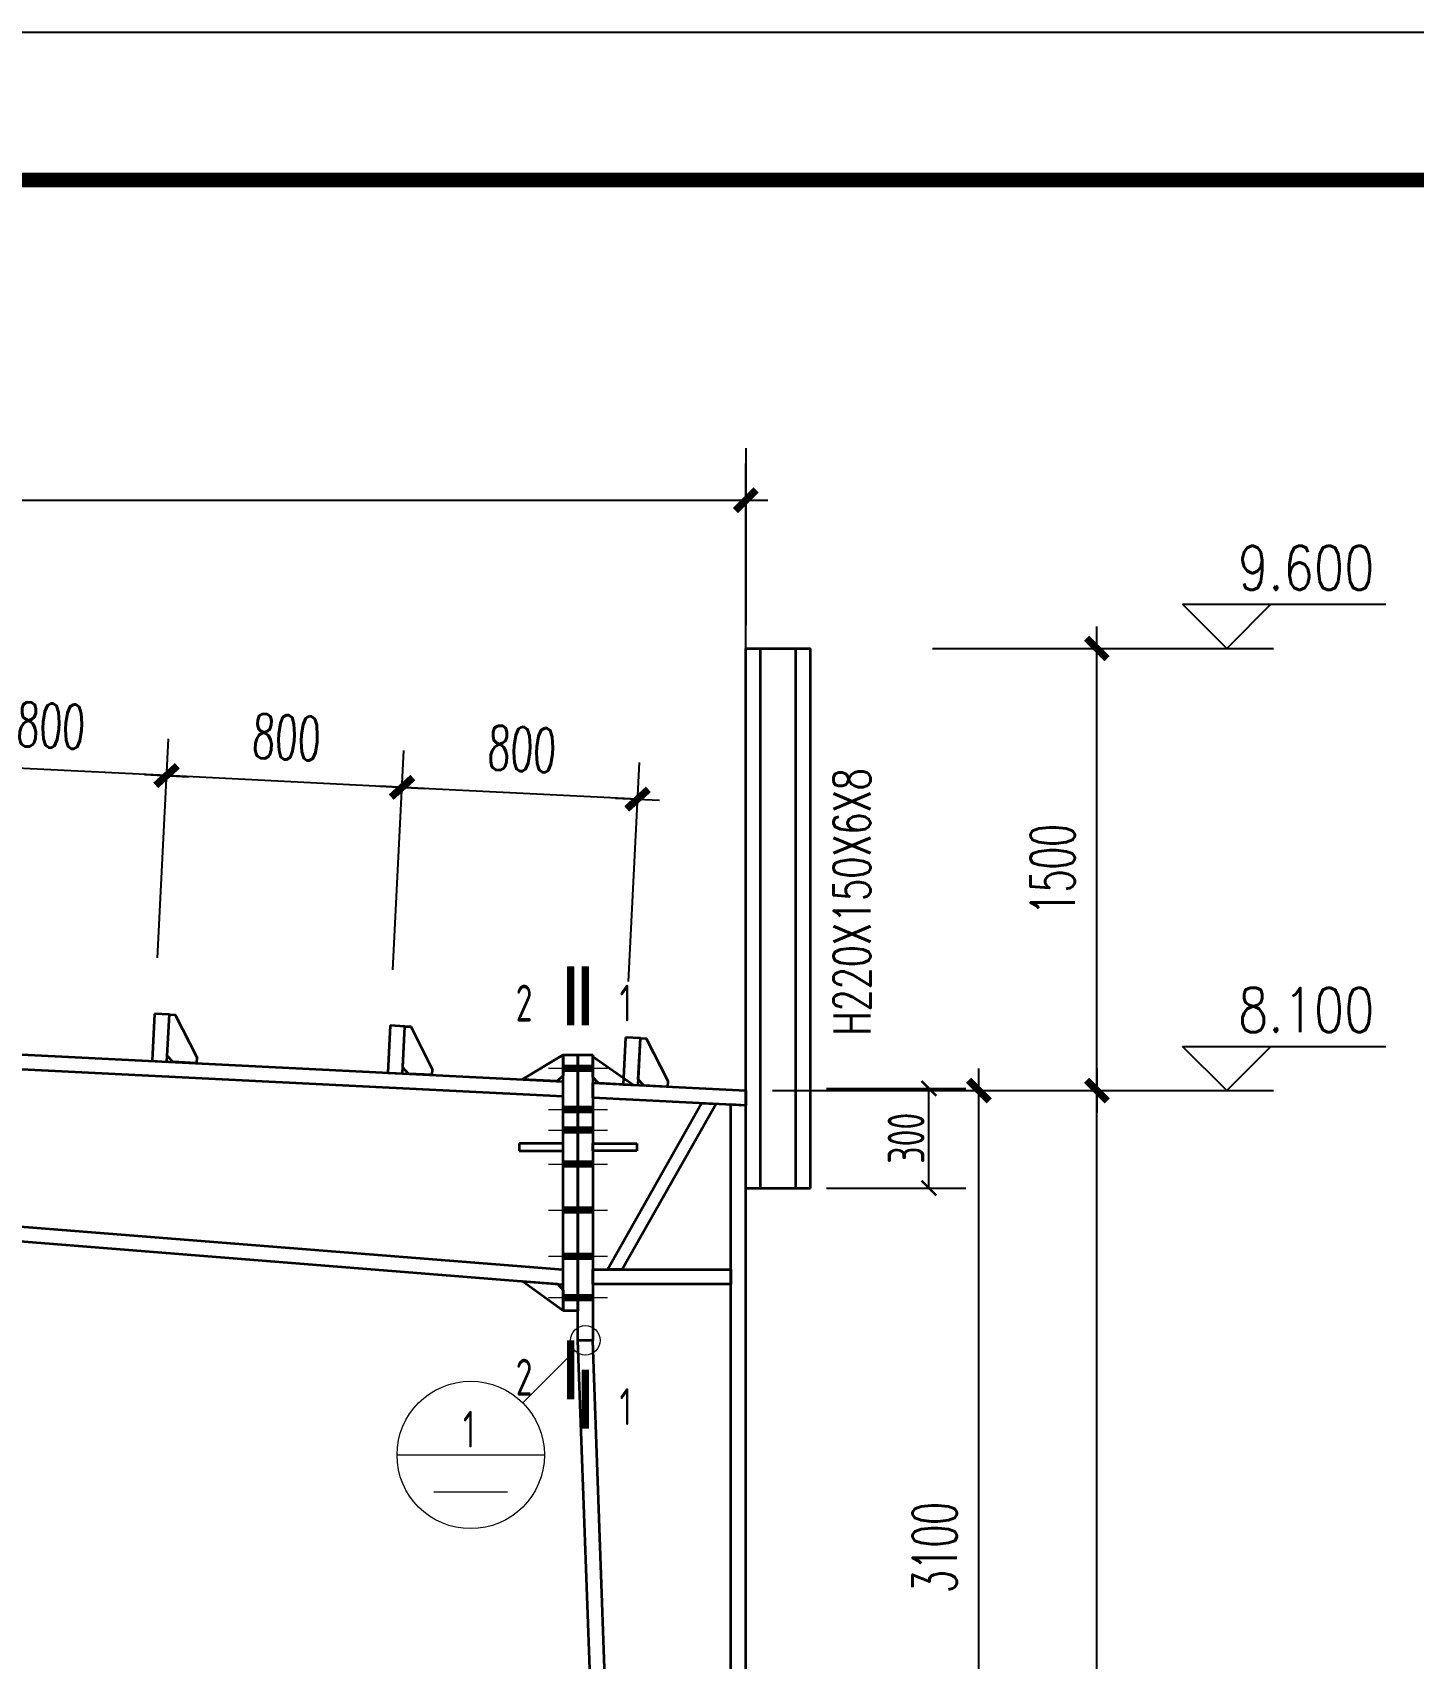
# Model space of a CAD drawing. Extents: x -307088 to 5640332, y -3541089 to -2181377.
# Drawn here: x 5535144 to 5544514, y -3185122 to -3174089 of the extents above; entities that cross this region are included whole.
import ezdxf
from ezdxf.enums import TextEntityAlignment as Align

# ---------------------------------------------------------------- set-up
doc = ezdxf.new("R2010")
doc.units = 0
doc.header["$LTSCALE"] = 100
doc.header["$MEASUREMENT"] = 0
doc.linetypes.add('2', pattern=[1850, 1200, -300, 50, -300])
doc.layers.get('0').update_dxf_attribs({"linetype": 'CONTINUOUS'})
doc.layers.get('DEFPOINTS').update_dxf_attribs({"linetype": 'CONTINUOUS'})
for name, color, linetype in [('10', 7, 'CONTINUOUS'), ('114', 2, 'CONTINUOUS'), ('12', 2, 'CONTINUOUS'), ('14', 2, 'CONTINUOUS'), ('PUB_DIM', 3, 'CONTINUOUS'), ('PUB_TITLE', 4, 'CONTINUOUS'), ('墙线__粗线', 7, 'CONTINUOUS'), ('尺寸标注', 253, 'CONTINUOUS'), ('索引符号标注', 253, 'CONTINUOUS'), ('轴线__点划线', 253, '2')]:
    doc.layers.add(name, color=color, linetype=linetype)
doc.styles.add('DIM_FONT', font='SIMPLEX.shx', dxfattribs={"width": 0.6, "bigfont": 'hztxt.shx'})
doc.styles.add('FromPkpm', font='Pkpmeng', dxfattribs={"width": 0.7, "bigfont": 'hztxt'})
doc.dimstyles.new('DIMN', dxfattribs={"dimtxt": 300, "dimasz": 1, "dimexe": 250, "dimexo": 300, "dimgap": 150, "dimtad": 1, "dimdec": 0, "dimzin": 0, "dimdsep": 46, "dimtxsty": 'DIM_FONT', "dimblk": '_DIMX', "dimcen": 0, "dimdle": 100, "dimclrt": 7, "dimadec": 0, "dimazin": 0, "dimtfac": 1, "dimtdec": 0, "dimtix": 1, "dimtmove": 2, "dimatfit": 3, "dimldrblk": '_DIMX', "dimfxl": 1, "dimtolj": 1, "dimtzin": 0, "dimarcsym": 0})
doc.dimstyles.new('Pkpm_1.00', dxfattribs={"dimtxt": 250, "dimasz": 100, "dimexe": 250, "dimexo": 0.0625, "dimgap": 30, "dimtad": 1, "dimdec": 0, "dimrnd": 5, "dimzin": 0, "dimdsep": 46, "dimtxsty": 'FromPkpm', "dimblk1": 'ARCHTICK', "dimblk2": 'ARCHTICK', "dimsah": 1, "dimcen": 0.09, "dimadec": 0, "dimazin": 0, "dimtfac": 1, "dimtdec": 0, "dimtix": 1, "dimtmove": 2, "dimatfit": 1, "dimfxl": 1, "dimtolj": 1, "dimtzin": 0, "dimarcsym": 0})

# ---------------------------------------------------------------- blocks, each defined once
blk = doc.blocks.new('_ARCHTICK')
at = {"color": 0, "linetype": 'ByBlock', "const_width": 0.15}
blk.add_lwpolyline([(-0.5, -0.5), (0.5, 0.5)], dxfattribs=at)
blk = doc.blocks.new('*D224')
at = {"layer": 'DEFPOINTS', "color": 0, "linetype": 'Continuous', "transparency": 16777216}
for p in [(5538931.226961981, -3181253.496062724), (5541226.190922272, -3181253.496062724), (5538931.226961981, -3181929.589812724)]:
    blk.add_point(p, dxfattribs=at)
at = {"layer": '尺寸标注', "color": 0, "linetype": 'Continuous', "lineweight": -2, "transparency": 16777216}
for p, q in [((5540531.226961981, -3181253.496062724), (5541476.190922272, -3181253.496062724)), ((5541226.190922272, -3181929.589812724), (5541226.190922272, -3181253.496062724)), ((5540531.226961981, -3181929.589812724), (5541476.190922272, -3181929.589812724))]:
    blk.add_line(p, q, dxfattribs=at)
at = {"layer": '尺寸标注', "color": 0, "linetype": 'Continuous', "lineweight": -2, "transparency": 16777216, "xscale": 100, "yscale": 100, "zscale": 100}
for p, rotation in [((5541226.190922272, -3181253.496062724), 90), ((5541226.190922272, -3181929.589812724), 270)]:
    blk.add_blockref('_ARCHTICK', p, dxfattribs=dict(at, rotation=rotation))
at = {"layer": '尺寸标注', "color": 0, "linetype": 'Continuous', "lineweight": 18, "transparency": 16777216, "insert": (5541071.190922273, -3181591.542937723), "char_height": 250, "attachment_point": 5, "rotation": 90, "style": 'FromPkpm'}
blk.add_mtext('\\A1;300', dxfattribs=at)
blk = doc.blocks.new('_DIMX')
blk.add_line((-150, 0), (150, 0))
at = {"const_width": 50}
blk.add_lwpolyline([(-70, -70), (70, 70)], dxfattribs=at)
blk = doc.blocks.new('*D211')
at = {"layer": 'DEFPOINTS', "color": 0, "transparency": 16777216}
for p in [(5537651.029755032, -3179210.86748295), (5537574.18461967, -3180747.649978761), (5539172.188050137, -3180827.556400299)]:
    blk.add_point(p, dxfattribs=at)
at = {"layer": 'PUB_DIM', "color": 0, "lineweight": -2, "transparency": 16777216}
for p, q in [((5537589.167073708, -3180448.024335547), (5537663.515133397, -3178961.179446939)), ((5539187.170504175, -3180527.930757086), (5539261.518563864, -3179041.085868477)), ((5539248.034433355, -3179290.723962975), (5537652.028507176, -3179210.917424464))]:
    blk.add_line(p, q, dxfattribs=at)
for p, rotation in [((5537651.029755032, -3179210.86748295), 177.137371240951), ((5539249.033185499, -3179290.773904488), 357.137371240951)]:
    blk.add_blockref('_DIMX', p, dxfattribs=dict(at, rotation=rotation))
at = {"layer": 'PUB_DIM', "color": 7, "transparency": 16777216, "insert": (5538465.013924303, -3178951.195050506), "char_height": 300, "attachment_point": 5, "rotation": 357.137371240951, "style": 'DIM_FONT'}
blk.add_mtext('\\A1;800', dxfattribs=at)
blk = doc.blocks.new('*D212')
at = {"layer": 'DEFPOINTS', "color": 0, "transparency": 16777216}
for p in [(5536053.026324576, -3179130.961061414), (5535976.181189214, -3180667.743557223), (5537574.184619671, -3180747.649978762)]:
    blk.add_point(p, dxfattribs=at)
at = {"layer": 'PUB_DIM', "color": 0, "lineweight": -2, "transparency": 16777216}
for p, q in [((5535991.163643252, -3180368.11791401), (5536065.511702942, -3178881.273025403)), ((5537589.167073709, -3180448.024335548), (5537663.515133399, -3178961.179446941)), ((5537650.031002888, -3179210.817541439), (5536054.02507672, -3179131.011002928))]:
    blk.add_line(p, q, dxfattribs=at)
for p, rotation in [((5536053.026324576, -3179130.961061414), 177.1373712409494), ((5537651.029755033, -3179210.867482952), 357.1373712409493)]:
    blk.add_blockref('_DIMX', p, dxfattribs=dict(at, rotation=rotation))
at = {"layer": 'PUB_DIM', "color": 7, "transparency": 16777216, "insert": (5536867.010493842, -3178871.28862897), "char_height": 300, "attachment_point": 5, "rotation": 357.13737124094934, "style": 'DIM_FONT'}
blk.add_mtext('\\A1;800', dxfattribs=at)
blk = doc.blocks.new('*D213')
at = {"layer": 'DEFPOINTS', "color": 0, "transparency": 16777216}
for p in [(5534455.022894111, -3179051.054639873), (5534378.17775875, -3180587.837135684), (5535976.181189213, -3180667.743557222)]:
    blk.add_point(p, dxfattribs=at)
at = {"layer": 'PUB_DIM', "color": 0, "lineweight": -2, "transparency": 16777216}
for p, q in [((5534393.160212788, -3180288.21149247), (5534467.508272477, -3178801.366603862)), ((5535991.163643251, -3180368.117914009), (5536065.511702941, -3178881.2730254)), ((5536052.027572431, -3179130.911119898), (5534456.021646256, -3179051.104581386))]:
    blk.add_line(p, q, dxfattribs=at)
for p, rotation in [((5534455.022894111, -3179051.054639873), 177.1373712409444), ((5536053.026324575, -3179130.961061412), 357.1373712409443)]:
    blk.add_blockref('_DIMX', p, dxfattribs=dict(at, rotation=rotation))
at = {"layer": 'PUB_DIM', "color": 7, "transparency": 16777216, "insert": (5535269.007063382, -3178791.382207428), "char_height": 300, "attachment_point": 5, "rotation": 357.13737124094433, "style": 'DIM_FONT'}
blk.add_mtext('\\A1;800', dxfattribs=at)

msp = doc.modelspace()

# ---------------------------------------------------------------- linework, layer by layer
at = {"color": 3, "lineweight": 35, "ltscale": 100}
for p, q in [((5539982.909420539, -3181929.589812724), (5539982.909420539, -3178268.496062724)), ((5539982.909420539, -3178268.496062724), (5540082.909420539, -3178268.496062724)), ((5539982.909420539, -3178268.496062724), (5540422.909420539, -3178268.496062724)), ((5540082.909420539, -3181929.589812724), (5540082.909420539, -3178268.496062724)), ((5540322.909420539, -3181929.589812724), (5540322.909420539, -3178268.496062724)), ((5540322.909420539, -3178268.496062724), (5540422.909420539, -3178268.496062724)), ((5540422.909420539, -3181929.589812724), (5540422.909420539, -3178268.496062724)), ((5526082.784420539, -3180573.488250224), (5538744.643795539, -3181206.582000224)), ((5526077.792233039, -3180673.371062724), (5538744.643795539, -3181306.707000224)), ((5539882.839108039, -3197768.496062724), (5539882.839108039, -3181363.621062724)), ((5539982.909420539, -3181368.621062724), (5539882.839108039, -3181363.621062724)), ((5539982.909420539, -3197768.496062724), (5539982.909420539, -3181368.621062724)), ((5526037.698483039, -3181475.238250224), (5538744.643795539, -3182482.589812724)), ((5526032.698483039, -3181575.152312724), (5538744.643795539, -3182582.910125224)), ((5539982.909420539, -3181929.589812724), (5540422.909420539, -3181929.589812724)), ((5539382.909420539, -3197768.496062724), (5538844.643795539, -3182962.910125224)), ((5538944.643795539, -3182962.910125224), (5538844.643795539, -3182962.910125224)), ((5539482.909420539, -3197768.496062724), (5538944.643795539, -3182962.910125224))]:
    msp.add_line(p, q, dxfattribs=at)
at = {"layer": '10', "lineweight": 35, "ltscale": 100, "const_width": 50}
for points in [[(5538794.643795539, -3180424.667937724), (5538794.643795539, -3180824.667937724)], [(5538894.643795539, -3180424.667937724), (5538894.643795539, -3180824.667937724)], [(5538794.643795539, -3183362.917937724), (5538794.643795539, -3182962.917937724)], [(5538894.643795539, -3183562.910125224), (5538894.643795539, -3183162.910125224)]]:
    msp.add_lwpolyline(points, dxfattribs=at)
at = {"layer": '114', "lineweight": 18, "ltscale": 100}
for p, q in [((5538644.643795539, -3181116.582000224), (5539044.643795539, -3181116.582000224)), ((5538644.643795539, -3181396.707000224), (5539044.643795539, -3181396.707000224)), ((5538644.643795539, -3181536.707000224), (5539044.643795539, -3181536.707000224)), ((5538644.643795539, -3181766.707000224), (5539044.643795539, -3181766.707000224)), ((5538644.643795539, -3182078.707000224), (5539044.643795539, -3182078.707000224)), ((5538644.643795539, -3182392.589812724), (5539044.643795539, -3182392.589812724)), ((5538644.643795539, -3182672.910125224), (5539044.643795539, -3182672.910125224))]:
    msp.add_line(p, q, dxfattribs=at)
at = {"layer": '114', "color": 1, "lineweight": 70, "ltscale": 100, "const_width": 50}
for points in [[(5538744.643795539, -3181116.582000224), (5538944.643795539, -3181116.582000224)], [(5538744.643795539, -3181396.707000224), (5538944.643795539, -3181396.707000224)], [(5538744.643795539, -3181536.707000224), (5538944.643795539, -3181536.707000224)], [(5538744.643795539, -3181766.707000224), (5538944.643795539, -3181766.707000224)], [(5538744.643795539, -3182078.707000224), (5538944.643795539, -3182078.707000224)], [(5538744.643795539, -3182392.589812724), (5538944.643795539, -3182392.589812724)], [(5538744.643795539, -3182672.910125224), (5538944.643795539, -3182672.910125224)]]:
    msp.add_lwpolyline(points, dxfattribs=at)
at = {"layer": '12', "lineweight": 35, "ltscale": 100}
for p, q in [((5535972.190259784, -3180747.555902638), (5535956.209791034, -3181067.157465138)), ((5536072.065259784, -3180752.548090138), (5535972.190259784, -3180747.555902638)), ((5536056.084791034, -3181072.149652638), (5536072.065259784, -3180752.548090138)), ((5537570.194016742, -3180827.455794693), (5537554.213547992, -3181147.057357193)), ((5537670.069016742, -3180832.447982193), (5537570.194016742, -3180827.455794693)), ((5537654.088547992, -3181152.049544693), (5537670.069016742, -3180832.447982193)), ((5539168.197549362, -3180907.360173357), (5539152.217080612, -3181226.961735857)), ((5539268.072549362, -3180912.352360857), (5539168.197549362, -3180907.360173357)), ((5539252.092080612, -3181231.953923357), (5539268.072549362, -3180912.352360857)), ((5535956.209791034, -3181067.157465138), (5536056.084791034, -3181072.149652638)), ((5537554.213547992, -3181147.057357193), (5537654.088547992, -3181152.049544693)), ((5539152.217080612, -3181226.961735857), (5539252.092080612, -3181231.953923357))]:
    msp.add_line(p, q, dxfattribs=at)
for points in [[(5536257.830884784, -3181042.196527638), (5536255.834791034, -3181082.141840138), (5536096.034009784, -3181074.149652638), (5536058.080884784, -3181032.204340138), (5536072.065259784, -3180752.548090138), (5536112.014478534, -3180754.548090138)], [(5537855.834641742, -3181122.096419693), (5537853.838547992, -3181162.041732193), (5537694.037766742, -3181154.049544693), (5537656.084641742, -3181112.104232193), (5537670.069016742, -3180832.447982193), (5537710.018235492, -3180834.447982193)], [(5539453.838174362, -3181202.000798357), (5539451.842080612, -3181241.946110857), (5539292.041299362, -3181233.953923357), (5539254.088174362, -3181192.008610857), (5539268.072549362, -3180912.352360857), (5539308.021768112, -3180914.352360857)]]:
    msp.add_lwpolyline(points, close=True, dxfattribs=at)
at = {"layer": '14', "lineweight": 35, "ltscale": 100}
for p, q in [((5538464.987545539, -3181192.605437724), (5538744.643795539, -3181026.582000224)), ((5538744.643795539, -3182762.917937724), (5538744.643795539, -3181024.667937724)), ((5538744.643795539, -3181024.667937724), (5538844.643795539, -3181024.667937724)), ((5538744.643795539, -3181026.582000224), (5538744.643795539, -3181166.582000224)), ((5538844.643795539, -3182962.910125224), (5538844.643795539, -3181024.667937724)), ((5538844.643795539, -3181024.667937724), (5538944.643795539, -3181024.667937724)), ((5538844.643795539, -3181024.667937724), (5538844.643795539, -3182762.917937724)), ((5538944.643795539, -3181024.667937724), (5538944.643795539, -3182962.910125224)), ((5538944.643795539, -3181176.582000224), (5538944.643795539, -3181036.582000224)), ((5538944.643795539, -3181036.582000224), (5539224.292233039, -3181230.566375224)), ((5538704.690670539, -3181204.589812724), (5538464.987545539, -3181192.605437724)), ((5538744.643795539, -3181166.582000224), (5538704.690670539, -3181204.589812724)), ((5538984.589108039, -3181218.582000224), (5538944.643795539, -3181176.582000224)), ((5538944.643795539, -3181216.582000224), (5539982.909420539, -3181268.496062724)), ((5538944.643795539, -3181316.707000224), (5538944.643795539, -3181216.582000224)), ((5539224.292233039, -3181230.566375224), (5538984.589108039, -3181218.582000224)), ((5539982.909420539, -3181268.496062724), (5539982.909420539, -3181368.621062724)), ((5539982.909420539, -3181368.621062724), (5538944.643795539, -3181316.707000224)), ((5539044.643795539, -3182482.753875224), (5539683.089108039, -3181353.628875224)), ((5539782.964108039, -3181358.628875224), (5539144.643795539, -3182482.753875224)), ((5539683.089108039, -3181353.628875224), (5539782.964108039, -3181358.628875224)), ((5538744.643795539, -3181626.707000224), (5538444.643795539, -3181626.707000224)), ((5538444.643795539, -3181626.707000224), (5538444.643795539, -3181676.707000224)), ((5538744.643795539, -3181676.707000224), (5538744.643795539, -3181626.707000224)), ((5538944.643795539, -3181626.707000224), (5539244.643795539, -3181626.707000224)), ((5538944.643795539, -3181676.707000224), (5538944.643795539, -3181626.707000224)), ((5539244.643795539, -3181626.707000224), (5539244.643795539, -3181676.707000224)), ((5538444.643795539, -3181676.707000224), (5538744.643795539, -3181676.707000224)), ((5539244.643795539, -3181676.707000224), (5538944.643795539, -3181676.707000224)), ((5538944.643795539, -3182482.753875224), (5539882.839108039, -3182482.753875224)), ((5538944.643795539, -3182582.753875224), (5538944.643795539, -3182482.753875224)), ((5539144.643795539, -3182482.753875224), (5539044.643795539, -3182482.753875224)), ((5539882.839108039, -3182482.753875224), (5539882.839108039, -3182582.753875224)), ((5538744.643795539, -3182762.910125224), (5538465.510983039, -3182560.785125224)), ((5538465.510983039, -3182560.785125224), (5538704.768795539, -3182579.753875224)), ((5538704.768795539, -3182579.753875224), (5538744.643795539, -3182622.910125224)), ((5538744.643795539, -3182622.910125224), (5538744.643795539, -3182762.910125224)), ((5539882.839108039, -3182582.753875224), (5538944.643795539, -3182582.753875224)), ((5538844.643795539, -3182762.917937724), (5538744.643795539, -3182762.917937724)), ((5538944.643795539, -3182962.910125224), (5538844.643795539, -3182962.910125224))]:
    msp.add_line(p, q, dxfattribs=at)
at = {"layer": 'PUB_DIM'}
for p, q in [((5543246.656945826, -3178268.49363081, 200), (5542946.656945826, -3177968.49363081, 200)), ((5542946.656945826, -3177968.49363081, 200), (5543546.656945826, -3177968.49363081, 200)), ((5543246.656945826, -3177968.49363081, 200), (5544326.656945826, -3177968.49363081, 200)), ((5543546.656945826, -3177968.49363081, 200), (5543246.656945826, -3178268.49363081, 200)), ((5542615.438687153, -3178268.496062724), (5543563.569453865, -3178268.496062724)), ((5543246.656945826, -3181268.49363081, 200), (5542946.656945826, -3180968.49363081, 200)), ((5542946.656945826, -3180968.49363081, 200), (5543546.656945826, -3180968.49363081, 200)), ((5543246.656945826, -3180968.49363081, 200), (5544326.656945826, -3180968.49363081, 200)), ((5543546.656945826, -3180968.49363081, 200), (5543246.656945826, -3181268.49363081, 200)), ((5542615.438687153, -3181268.496062724), (5543563.569453865, -3181268.496062724))]:
    msp.add_line(p, q, dxfattribs=at)
at = {"layer": 'PUB_TITLE'}
msp.add_lwpolyline([(5479576.264753127, -3216089.105484813), (5553876.264753127, -3216089.105484813), (5553876.264753127, -3174089.105484813), (5479576.264753127, -3174089.105484813)], close=True, dxfattribs=at)
at = {"layer": 'PUB_TITLE', "const_width": 100}
msp.add_lwpolyline([(5482076.264753127, -3215089.105484813), (5552876.264753127, -3215089.105484813), (5552876.264753127, -3175089.105484813), (5482076.264753127, -3175089.105484813)], close=True, dxfattribs=at)
at = {"layer": '墙线__粗线', "lineweight": 18, "ltscale": 100}
msp.add_circle((5538894.643795539, -3182962.910125224), 100, dxfattribs=at)
at = {"layer": '索引符号标注', "lineweight": 18, "ltscale": 100}
for p, q in [((5538823.932858039, -3183033.621062724), (5538470.378170539, -3183387.175750224)), ((5537616.823483039, -3183740.730437724), (5538616.823483039, -3183740.730437724)), ((5537866.823483039, -3183990.730437724), (5538366.823483039, -3183990.730437724))]:
    msp.add_line(p, q, dxfattribs=at)
msp.add_circle((5538116.823483039, -3183740.730437724), 500, dxfattribs=at)
at = {"layer": '轴线__点划线', "color": 1, "ltscale": 0.01}
msp.add_line((5539982.909420507, -3176910.205271137), (5539982.909420538, -3201737.830543078), dxfattribs=at)

# ---------------------------------------------------------------- texts
at = {"layer": '10', "style": 'DIM_FONT', "width": 0.7}
msp.add_text('H220X150X6X8', height=250, rotation=90, dxfattribs=at).set_placement((5540828.626058948, -3180895.909462751))
at = {"layer": '10', "lineweight": 25, "style": 'FromPkpm', "width": 0.7}
for s, p in [('2', (5538422.086103231, -3180799.667937724)), ('1', (5539127.268795539, -3180799.667937724)), ('2', (5538422.086103231, -3183337.917937724)), ('1', (5539127.268795539, -3183537.910125224))]:
    msp.add_text(s, height=250, dxfattribs=at).set_placement(p)
at = {"layer": 'PUB_DIM', "style": 'DIM_FONT', "width": 0.8}
for s, p in [('9.600', (5543786.656945826, -3177721.120349491, 200)), ('8.100', (5543786.656945826, -3180721.120349491, 200))]:
    msp.add_text(s, height=300, dxfattribs=at).set_placement(p, align=Align.MIDDLE)
at = {"layer": '索引符号标注', "lineweight": 25, "style": 'FromPkpm', "width": 0.7}
msp.add_text('1', height=250, dxfattribs=at).set_placement((5538064.323483039, -3183690.730437724))

# ---------------------------------------------------------------- dimensions: what is measured, and where the dimension line sits
at = {"layer": 'PUB_DIM'}
for p1, p2, distance in [((5525982.909420539, -3179781.256310105), (5539982.909420539, -3179781.256310105), 2518.3701566327363), ((5540951.079862999, -3181268.496062724), (5540951.079862999, -3178268.496062724), -1414.358824154362), ((5539865.695770814, -3187468.496062724), (5539865.695770814, -3181268.496062724), -1699.742916339077), ((5540951.079862999, -3197868.496062724), (5540951.079862999, -3181268.496062724), -1414.358824154362)]:
    msp.add_aligned_dim(p1=p1, p2=p2, distance=distance, dimstyle='DIMN', override={"dimlfac": 0.5}, dxfattribs=at).render()
for p1, p2, distance, picture, middle in [((5535976.181189214, -3180667.743557223), (5534378.177758751, -3180587.837135684), -1538.7025749832044, '*D213', (5535269.007063382, -3178791.382207428)), ((5537574.184619671, -3180747.649978761), (5535976.181189214, -3180667.743557223), -1538.7025749814368, '*D212', (5536867.010493842, -3178871.28862897)), ((5539172.188050138, -3180827.556400299), (5537574.184619671, -3180747.649978761), -1538.7025749832508, '*D211', (5538465.013924303, -3178951.195050506))]:
    dim = msp.add_aligned_dim(p1=p1, p2=p2, distance=distance, dimstyle='DIMN', override={"dimlfac": 0.5}, dxfattribs=at)
    dim.commit()
    dim.dimension.update_dxf_attribs({"geometry": picture, "text_midpoint": middle})
at = {"layer": '尺寸标注', "linetype": 'Continuous', "lineweight": 18}
dim = msp.add_linear_dim(base=(5541226.190922272, -3181253.496062724), p1=(5538931.226961981, -3181929.589812724), p2=(5538931.226961981, -3181253.496062724), angle=90, text='300', dimstyle='Pkpm_1.00', override={"dimexo": 1600, "dimtad": 1, "dimjust": 0, "dimtih": 0, "dimtoh": 0, "dimtmove": 0, "dimatfit": 3}, dxfattribs=at)
dim.commit()
dim.dimension.update_dxf_attribs({"geometry": '*D224', "text_midpoint": (5541071.190922273, -3181591.542937723)})

doc.saveas('drawing.dxf')
